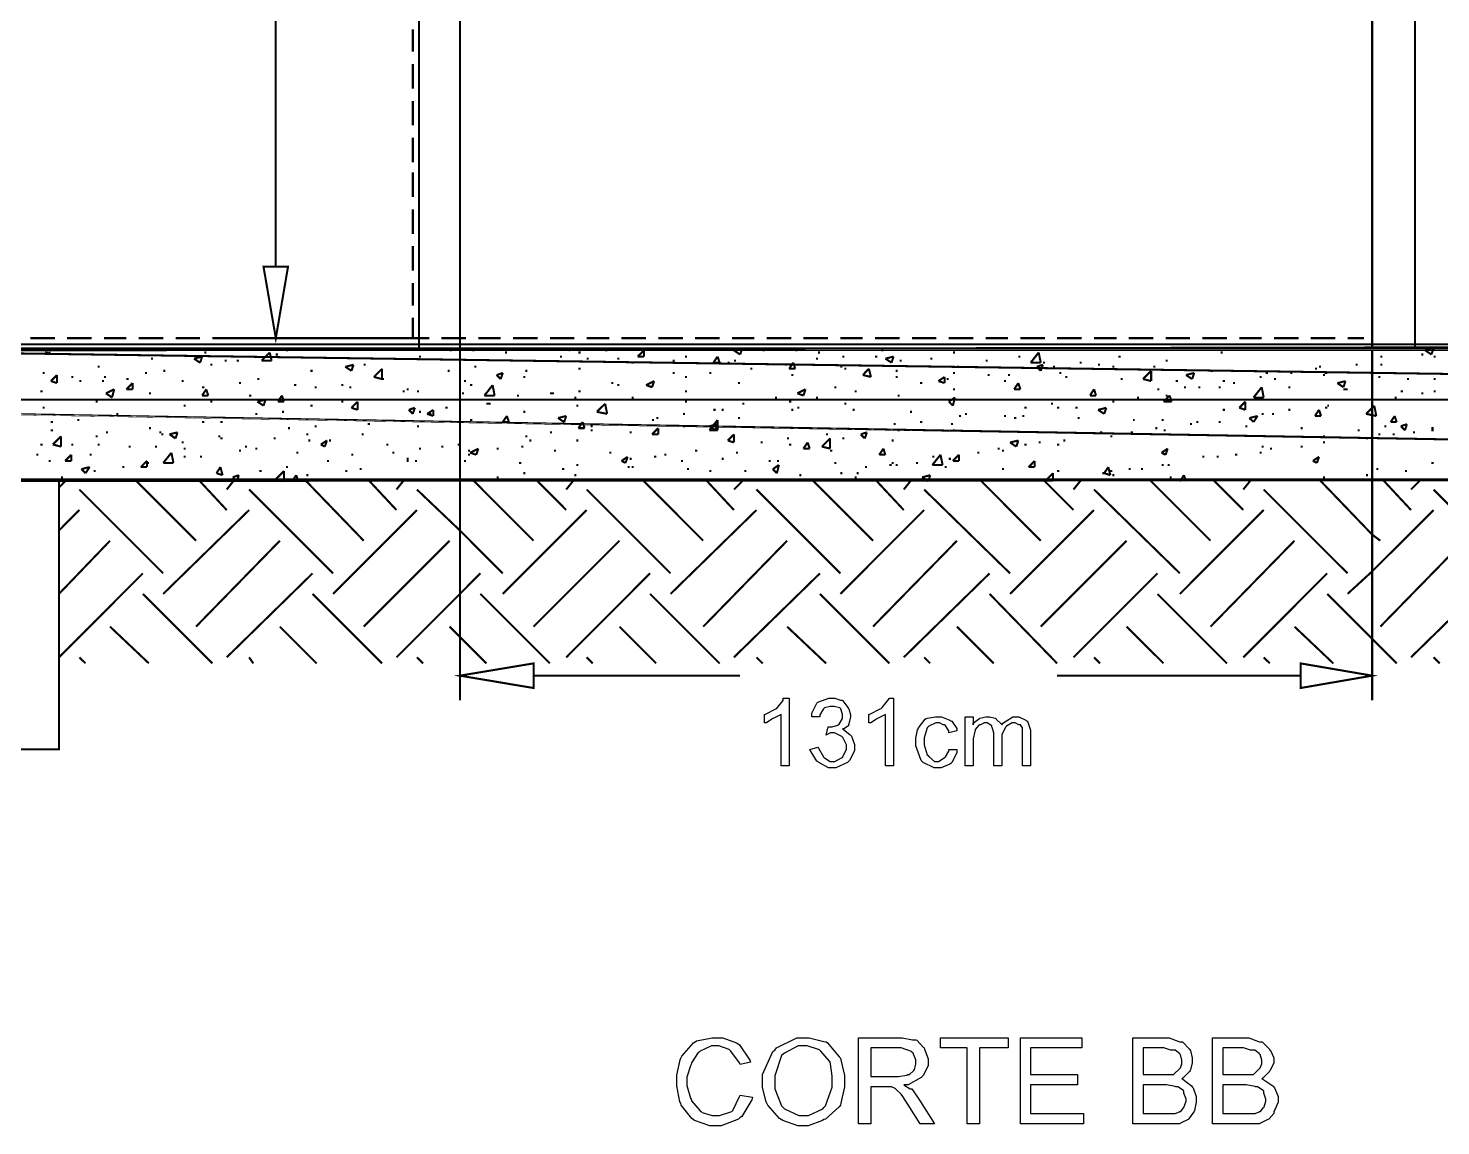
# Model space of a CAD drawing. Header units: metres. Extents: x -593 to 248, y 430 to 1024.
# Drawn here: x -423.15 to -393.86, y 852.06 to 874.8 of the extents above; entities that cross this region are included whole.
import ezdxf

# ---------------------------------------------------------------- set-up
doc = ezdxf.new("R2010")
doc.units = ezdxf.units.M
doc.header["$MEASUREMENT"] = 0
for name, color, linetype in [('C00-00-00-BLACK', 7, 'Continuous'), ('C00-7E-FF', 150, 'Continuous'), ('C00-FF-00', 3, 'Continuous'), ('C62-64-65', 252, 'Continuous'), ('C95-49-00', 34, 'Continuous'), ('CFF-7E-00', 30, 'Continuous')]:
    doc.layers.add(name, color=color, linetype=linetype)

msp = doc.modelspace()

# ---------------------------------------------------------------- linework, layer by layer
at = {"layer": 'C00-00-00-BLACK', "const_width": 0.0423}
for points in [[(-415.05, 892.626), (-415.05, 868.169)], [(-414.201, 892.626), (-414.201, 868.169)], [(-395.286, 892.626), (-395.286, 868.169)], [(-394.396, 892.626), (-394.396, 868.169)], [(-415.177, 868.38), (-414.837, 868.38)], [(-414.584, 868.38), (-414.073, 868.38)], [(-413.819, 868.38), (-413.353, 868.38)], [(-413.1, 868.38), (-412.589, 868.38)], [(-412.335, 868.38), (-411.827, 868.38)], [(-411.573, 868.38), (-411.104, 868.38)], [(-410.851, 868.38), (-410.342, 868.38)], [(-410.089, 868.38), (-409.578, 868.38)], [(-409.324, 868.38), (-408.816, 868.38)], [(-408.562, 868.38), (-408.093, 868.38)], [(-407.84, 868.38), (-407.331, 868.38)], [(-407.078, 868.38), (-406.567, 868.38)], [(-406.313, 868.38), (-405.847, 868.38)], [(-405.594, 868.38), (-405.082, 868.38)], [(-404.829, 868.38), (-404.32, 868.38)], [(-404.064, 868.38), (-403.556, 868.38)], [(-403.302, 868.38), (-402.836, 868.38)], [(-402.58, 868.38), (-402.072, 868.38)], [(-401.818, 868.38), (-401.309, 868.38)], [(-401.053, 868.38), (-400.587, 868.38)], [(-400.334, 868.38), (-399.825, 868.38)], [(-399.569, 868.38), (-399.06, 868.38)], [(-398.807, 868.38), (-398.297, 868.38)], [(-398.042, 868.38), (-397.576, 868.38)], [(-397.323, 868.38), (-396.811, 868.38)], [(-396.558, 868.38), (-396.049, 868.38)], [(-395.796, 868.38), (-395.454, 868.38)], [(-422.898, 868.169), (-422.855, 868.169)], [(-422.81, 868.126), (-422.683, 868.169)], [(-422.81, 868.126), (-422.725, 868.042)], [(-422.725, 868.042), (-422.683, 868.169)], [(-419.502, 868.083), (-419.461, 868.083)], [(-418.314, 867.914), (-418.145, 868.083)], [(-418.104, 867.914), (-418.145, 868.083)], [(-418.018, 868.042), (-417.975, 868.042)], [(-417.807, 868.126), (-417.764, 868.126)], [(-415.599, 868.169), (-415.558, 868.169)], [(-414.415, 868.126), (-414.372, 868.126)], [(-413.946, 868.126), (-413.905, 868.126)], [(-413.269, 868.083), (-413.227, 868.083)], [(-412.082, 868.169), (-412.039, 868.169)], [(-412.082, 868.169), (-411.912, 868.126)], [(-411.912, 868.126), (-411.955, 868.169)], [(-411.743, 868.083), (-411.7, 868.083)], [(-411.19, 868.126), (-411.147, 868.126)], [(-410.512, 867.999), (-410.385, 868.126)], [(-410.385, 867.999), (-410.385, 868.126)], [(-410.301, 868.169), (-410.258, 868.169)], [(-409.07, 868.169), (-409.028, 868.169)], [(-408.519, 868.126), (-408.348, 868.169)], [(-408.519, 868.126), (-408.39, 868.042)], [(-408.39, 868.042), (-408.348, 868.169)], [(-408.39, 868.169), (-408.348, 868.169)], [(-407.924, 868.126), (-407.882, 868.126)], [(-407.247, 868.126), (-407.204, 868.126)], [(-406.779, 868.083), (-406.736, 868.083)], [(-405.464, 868.126), (-405.421, 868.126)], [(-403.98, 868.083), (-403.937, 868.083)], [(-402.368, 867.872), (-402.2, 868.083)], [(-402.157, 867.872), (-402.2, 868.083)], [(-399.189, 868.169), (-399.146, 868.169)], [(-398.427, 868.083), (-398.384, 868.083)], [(-394.269, 868.042), (-394.228, 868.042)], [(-394.185, 868.126), (-394.058, 868.169)], [(-394.185, 868.126), (-394.058, 868.042)], [(-394.058, 868.042), (-394.013, 868.169)], [(-421.71, 867.787), (-421.667, 867.787)], [(-420.606, 867.956), (-420.563, 867.956)], [(-419.714, 867.956), (-419.545, 867.999)], [(-419.714, 867.956), (-419.588, 867.872)], [(-419.588, 867.872), (-419.545, 867.999)], [(-419.375, 867.83), (-419.333, 867.83)], [(-419.079, 867.914), (-419.036, 867.914)], [(-418.826, 867.914), (-418.783, 867.914)], [(-418.314, 867.914), (-418.104, 867.914)], [(-416.577, 867.787), (-416.407, 867.83)], [(-416.577, 867.787), (-416.45, 867.703)], [(-416.45, 867.703), (-416.407, 867.83)], [(-416.195, 867.83), (-416.154, 867.83)], [(-415.984, 867.576), (-415.815, 867.746)], [(-415.815, 867.533), (-415.815, 867.746)], [(-415.05, 867.999), (-415.007, 867.999)], [(-413.905, 867.787), (-413.862, 867.787)], [(-413.1, 867.914), (-413.057, 867.914)], [(-412.123, 867.999), (-412.082, 867.999)], [(-411.743, 867.746), (-411.7, 867.746)], [(-411.573, 867.956), (-411.53, 867.956)], [(-410.935, 867.956), (-410.893, 867.956)], [(-410.639, 867.872), (-410.597, 867.872)], [(-410.512, 867.999), (-410.385, 867.999)], [(-409.79, 867.914), (-409.747, 867.914)], [(-409.536, 867.999), (-409.494, 867.999)], [(-408.944, 867.872), (-408.858, 867.999)], [(-408.944, 867.872), (-408.816, 867.872)], [(-408.816, 867.872), (-408.858, 867.999)], [(-408.647, 867.872), (-408.605, 867.872)], [(-408.519, 867.914), (-408.478, 867.914)], [(-408.179, 867.746), (-408.136, 867.746)], [(-407.458, 867.83), (-407.417, 867.83)], [(-407.374, 867.746), (-407.29, 867.872)], [(-407.374, 867.746), (-407.247, 867.746)], [(-407.247, 867.746), (-407.29, 867.872)], [(-406.821, 867.956), (-406.779, 867.956)], [(-406.313, 867.787), (-406.27, 867.787)], [(-406.27, 867.999), (-406.229, 867.999)], [(-406.229, 867.746), (-406.186, 867.746)], [(-405.847, 867.617), (-405.72, 867.746)], [(-405.678, 867.576), (-405.72, 867.746)], [(-405.594, 867.999), (-405.548, 867.999)], [(-405.379, 867.956), (-405.209, 867.999)], [(-405.379, 867.956), (-405.252, 867.872)], [(-405.252, 867.872), (-405.209, 867.999)], [(-405.082, 867.914), (-405.041, 867.914)], [(-404.449, 867.956), (-404.406, 867.956)], [(-403.895, 867.787), (-403.853, 867.787)], [(-403.302, 867.914), (-403.259, 867.914)], [(-402.623, 867.999), (-402.58, 867.999)], [(-402.368, 867.872), (-402.157, 867.872)], [(-402.241, 867.787), (-402.114, 867.83)], [(-402.241, 867.787), (-402.157, 867.703)], [(-402.157, 867.703), (-402.114, 867.83)], [(-402.114, 867.872), (-402.072, 867.872)], [(-401.902, 867.787), (-401.861, 867.787)], [(-401.352, 867.872), (-401.309, 867.872)], [(-400.969, 867.83), (-400.926, 867.83)], [(-400.673, 867.787), (-400.63, 867.787)], [(-400.546, 867.999), (-400.503, 867.999)], [(-399.825, 867.787), (-399.781, 867.787)], [(-399.569, 867.914), (-399.526, 867.914)], [(-396.474, 867.746), (-396.431, 867.746)], [(-396.388, 867.787), (-396.346, 867.787)], [(-395.626, 867.83), (-395.585, 867.83)], [(-395.117, 867.999), (-395.074, 867.999)], [(-395.117, 867.83), (-395.074, 867.83)], [(-394.013, 867.999), (-393.97, 867.999)], [(-422.855, 867.66), (-422.81, 867.66)], [(-422.683, 867.491), (-422.556, 867.617)], [(-422.683, 867.491), (-422.556, 867.449)], [(-422.556, 867.449), (-422.556, 867.617)], [(-422.26, 867.576), (-422.217, 867.576)], [(-422.09, 867.491), (-422.048, 867.491)], [(-421.624, 867.491), (-421.582, 867.491)], [(-421.582, 867.576), (-421.54, 867.576)], [(-421.114, 867.533), (-421.072, 867.533)], [(-421.114, 867.321), (-420.986, 867.449)], [(-420.986, 867.321), (-420.986, 867.449)], [(-420.733, 867.66), (-420.69, 867.66)], [(-420.352, 867.703), (-420.31, 867.703)], [(-419.971, 867.491), (-419.927, 867.491)], [(-418.783, 867.449), (-418.74, 867.449)], [(-418.4, 867.533), (-418.357, 867.533)], [(-417.299, 867.703), (-417.256, 867.703)], [(-415.984, 867.576), (-415.815, 867.533)], [(-415.815, 867.533), (-415.772, 867.533)], [(-414.457, 867.703), (-414.415, 867.703)], [(-414.115, 867.491), (-414.073, 867.491)], [(-413.439, 867.617), (-413.312, 867.66)], [(-413.439, 867.617), (-413.353, 867.533)], [(-413.353, 867.533), (-413.312, 867.66)], [(-412.888, 867.576), (-412.846, 867.576)], [(-412.846, 867.703), (-412.803, 867.703)], [(-411.063, 867.449), (-411.02, 867.449)], [(-410.342, 867.407), (-410.173, 867.491)], [(-410.216, 867.364), (-410.173, 867.491)], [(-409.79, 867.66), (-409.747, 867.66)], [(-409.536, 867.576), (-409.494, 867.576)], [(-409.028, 867.66), (-408.985, 867.66)], [(-408.432, 867.449), (-408.39, 867.449)], [(-407.331, 867.617), (-407.29, 867.617)], [(-405.847, 867.617), (-405.678, 867.576)], [(-405.168, 867.703), (-405.125, 867.703)], [(-405.168, 867.576), (-405.125, 867.576)], [(-404.659, 867.449), (-404.616, 867.449)], [(-404.279, 867.491), (-404.151, 867.576)], [(-404.279, 867.491), (-404.151, 867.449)], [(-404.151, 867.449), (-404.151, 867.576)], [(-404.107, 867.533), (-404.064, 867.533)], [(-403.98, 867.66), (-403.937, 867.66)], [(-403.259, 867.617), (-403.218, 867.617)], [(-402.922, 867.491), (-402.879, 867.491)], [(-402.836, 867.617), (-402.795, 867.617)], [(-402.709, 867.321), (-402.623, 867.449)], [(-402.58, 867.321), (-402.623, 867.449)], [(-401.775, 867.66), (-401.734, 867.66)], [(-401.648, 867.576), (-401.606, 867.576)], [(-400.503, 867.533), (-400.46, 867.533)], [(-400.037, 867.533), (-399.868, 867.703)], [(-400.037, 867.533), (-399.868, 867.491)], [(-399.868, 867.491), (-399.868, 867.703)], [(-399.357, 867.491), (-399.315, 867.491)], [(-399.146, 867.617), (-398.976, 867.66)], [(-399.146, 867.617), (-399.019, 867.533)], [(-399.019, 867.533), (-398.976, 867.66)], [(-398.637, 867.703), (-398.595, 867.703)], [(-398.384, 867.491), (-398.338, 867.491)], [(-398.169, 867.449), (-398.127, 867.449)], [(-397.619, 867.576), (-397.576, 867.576)], [(-397.492, 867.66), (-397.449, 867.66)], [(-397.323, 867.533), (-397.28, 867.533)], [(-396.984, 867.66), (-396.941, 867.66)], [(-396.304, 867.617), (-396.262, 867.617)], [(-396.262, 867.66), (-396.219, 867.66)], [(-396.008, 867.449), (-395.839, 867.491)], [(-396.008, 867.449), (-395.881, 867.364)], [(-395.881, 867.364), (-395.839, 867.491)], [(-395.158, 867.576), (-395.117, 867.576)], [(-394.565, 867.533), (-394.524, 867.533)], [(-394.013, 867.533), (-393.97, 867.533)], [(-422.898, 867.28), (-422.855, 867.28)], [(-421.54, 867.237), (-421.368, 867.321)], [(-421.54, 867.237), (-421.414, 867.15)], [(-421.414, 867.15), (-421.368, 867.321)], [(-421.114, 867.321), (-420.986, 867.321)], [(-420.649, 867.237), (-420.606, 867.237)], [(-419.545, 867.364), (-419.502, 867.364)], [(-419.545, 867.191), (-419.461, 867.321)], [(-419.545, 867.191), (-419.418, 867.191)], [(-419.418, 867.191), (-419.461, 867.321)], [(-418.571, 867.191), (-418.526, 867.191)], [(-417.975, 867.065), (-417.891, 867.191)], [(-417.848, 867.065), (-417.891, 867.191)], [(-417.638, 867.407), (-417.595, 867.407)], [(-417.215, 867.364), (-417.172, 867.364)], [(-416.661, 867.407), (-416.619, 867.407)], [(-416.491, 867.364), (-416.45, 867.364)], [(-415.389, 867.28), (-415.346, 867.28)], [(-415.303, 867.321), (-415.262, 867.321)], [(-415.093, 867.28), (-415.05, 867.28)], [(-414.158, 867.237), (-414.115, 867.237)], [(-413.989, 867.407), (-413.946, 867.407)], [(-413.692, 867.191), (-413.523, 867.407)], [(-413.692, 867.191), (-413.48, 867.191)], [(-413.48, 867.191), (-413.523, 867.407)], [(-413.014, 867.191), (-412.973, 867.191)], [(-412.335, 867.237), (-412.292, 867.237)], [(-412.292, 867.237), (-412.251, 867.237)], [(-411.743, 867.28), (-411.7, 867.28)], [(-410.935, 867.407), (-410.893, 867.407)], [(-410.342, 867.407), (-410.216, 867.364)], [(-409.536, 867.28), (-409.494, 867.28)], [(-407.204, 867.237), (-407.035, 867.321)], [(-407.204, 867.237), (-407.078, 867.191)], [(-407.078, 867.191), (-407.035, 867.321)], [(-406.44, 867.364), (-406.398, 867.364)], [(-406.017, 867.28), (-405.974, 867.28)], [(-405.125, 867.191), (-405.082, 867.191)], [(-403.98, 867.321), (-403.937, 867.321)], [(-402.709, 867.321), (-402.58, 867.321)], [(-401.138, 867.191), (-401.053, 867.321)], [(-401.138, 867.191), (-401.01, 867.191)], [(-401.01, 867.191), (-401.053, 867.321)], [(-399.738, 867.321), (-399.696, 867.321)], [(-399.612, 867.065), (-399.485, 867.191)], [(-399.569, 867.191), (-399.526, 867.191)], [(-399.442, 867.065), (-399.485, 867.191)], [(-399.189, 867.364), (-399.146, 867.364)], [(-398.892, 867.364), (-398.85, 867.364)], [(-398.468, 867.364), (-398.427, 867.364)], [(-397.746, 867.15), (-397.576, 867.364)], [(-397.535, 867.15), (-397.576, 867.364)], [(-397.026, 867.364), (-396.984, 867.364)], [(-395.881, 867.321), (-395.839, 867.321)], [(-395.839, 867.321), (-395.796, 867.321)], [(-394.692, 867.28), (-394.65, 867.28)], [(-394.269, 867.237), (-394.228, 867.237)], [(-394.013, 867.28), (-393.97, 867.28)], [(-422.855, 866.938), (-422.81, 866.938)], [(-421.751, 867.065), (-421.71, 867.065)], [(-419.927, 866.981), (-419.884, 866.981)], [(-419.375, 867.065), (-419.333, 867.065)], [(-418.4, 867.065), (-418.23, 867.107)], [(-418.4, 867.065), (-418.273, 866.981)], [(-418.273, 866.981), (-418.23, 867.107)], [(-417.975, 867.065), (-417.848, 867.065)], [(-417.299, 866.981), (-417.256, 866.981)], [(-416.661, 867.065), (-416.619, 867.065)], [(-416.45, 866.938), (-416.322, 867.065)], [(-416.45, 866.938), (-416.322, 866.895)], [(-416.322, 866.895), (-416.322, 867.065)], [(-416.195, 867.107), (-416.154, 867.107)], [(-415.262, 866.895), (-415.134, 866.938)], [(-415.262, 866.895), (-415.177, 866.811)], [(-415.177, 866.811), (-415.134, 866.938)], [(-414.88, 866.811), (-414.754, 866.895)], [(-414.754, 866.768), (-414.754, 866.895)], [(-414.5, 866.938), (-414.457, 866.938)], [(-413.65, 867.022), (-413.608, 867.022)], [(-413.608, 867.022), (-413.566, 867.022)], [(-411.827, 867.15), (-411.785, 867.15)], [(-411.785, 866.981), (-411.743, 866.981)], [(-411.361, 866.854), (-411.19, 867.022)], [(-411.147, 866.811), (-411.19, 867.022)], [(-410.681, 867.107), (-410.639, 867.107)], [(-410.639, 867.15), (-410.597, 867.15)], [(-409.536, 867.065), (-409.494, 867.065)], [(-408.944, 866.895), (-408.901, 866.895)], [(-408.774, 866.895), (-408.731, 866.895)], [(-408.348, 867.022), (-408.305, 867.022)], [(-407.67, 867.15), (-407.628, 867.15)], [(-407.374, 867.065), (-407.331, 867.065)], [(-407.331, 866.895), (-407.29, 866.895)], [(-407.204, 866.938), (-407.162, 866.938)], [(-406.821, 867.15), (-406.779, 867.15)], [(-406.229, 867.022), (-406.186, 867.022)], [(-406.059, 866.895), (-406.017, 866.895)], [(-404.064, 867.065), (-403.937, 867.15)], [(-404.064, 867.065), (-403.98, 866.981)], [(-403.98, 866.981), (-403.937, 867.15)], [(-402.496, 866.938), (-402.453, 866.938)], [(-401.945, 867.022), (-401.902, 867.022)], [(-401.818, 866.938), (-401.775, 866.938)], [(-401.438, 866.938), (-401.395, 866.938)], [(-401.096, 867.107), (-401.053, 867.107)], [(-400.969, 866.895), (-400.799, 866.938)], [(-400.969, 866.895), (-400.842, 866.811)], [(-400.842, 866.811), (-400.799, 866.938)], [(-400.673, 867.065), (-400.63, 867.065)], [(-400.164, 867.15), (-400.121, 867.15)], [(-399.612, 867.065), (-399.442, 867.065)], [(-398.384, 866.895), (-398.338, 866.895)], [(-398.042, 866.938), (-397.915, 867.065)], [(-398.042, 866.938), (-397.915, 866.895)], [(-397.915, 866.895), (-397.915, 867.065)], [(-397.746, 867.15), (-397.535, 867.15)], [(-397.11, 867.107), (-397.069, 867.107)], [(-397.026, 866.895), (-396.984, 866.895)], [(-396.474, 866.768), (-396.388, 866.895)], [(-396.346, 866.768), (-396.388, 866.895)], [(-396.262, 866.938), (-396.219, 866.938)], [(-396.219, 866.981), (-396.178, 866.981)], [(-395.413, 866.811), (-395.243, 866.981)], [(-395.2, 866.768), (-395.243, 866.981)], [(-395.158, 867.107), (-395.117, 867.107)], [(-394.82, 867.15), (-394.777, 867.15)], [(-422.683, 866.642), (-422.64, 866.642)], [(-422.133, 866.684), (-422.09, 866.684)], [(-421.325, 866.811), (-421.283, 866.811)], [(-419.545, 866.642), (-419.502, 866.642)], [(-419.165, 866.642), (-419.122, 866.642)], [(-418.441, 866.811), (-418.4, 866.811)], [(-417.891, 866.854), (-417.848, 866.854)], [(-416.407, 866.684), (-416.364, 866.684)], [(-416.111, 866.599), (-416.068, 866.599)], [(-415.05, 866.854), (-415.007, 866.854)], [(-414.88, 866.811), (-414.754, 866.768)], [(-414.837, 866.811), (-414.796, 866.811)], [(-413.989, 866.684), (-413.946, 866.684)], [(-413.312, 866.642), (-413.227, 866.768)], [(-413.312, 866.642), (-413.184, 866.642)], [(-413.184, 866.642), (-413.227, 866.768)], [(-412.888, 866.854), (-412.846, 866.854)], [(-412.166, 866.726), (-411.996, 866.768)], [(-412.166, 866.726), (-412.039, 866.642)], [(-412.039, 866.642), (-411.996, 866.768)], [(-411.743, 866.515), (-411.658, 866.642)], [(-411.616, 866.515), (-411.658, 866.642)], [(-411.361, 866.854), (-411.147, 866.811)], [(-410.216, 866.684), (-410.173, 866.684)], [(-410.131, 866.726), (-410.089, 866.726)], [(-409.578, 866.811), (-409.536, 866.811)], [(-409.028, 866.472), (-408.858, 866.684)], [(-409.028, 866.556), (-408.858, 866.599)], [(-408.901, 866.472), (-408.858, 866.599)], [(-408.858, 866.472), (-408.858, 866.684)], [(-408.432, 866.726), (-408.39, 866.726)], [(-405.209, 866.599), (-405.168, 866.599)], [(-404.872, 866.854), (-404.829, 866.854)], [(-404.659, 866.642), (-404.616, 866.642)], [(-404.021, 866.599), (-403.98, 866.599)], [(-403.853, 866.768), (-403.81, 866.768)], [(-403.725, 866.811), (-403.684, 866.811)], [(-402.922, 866.768), (-402.879, 866.768)], [(-402.709, 866.726), (-402.664, 866.726)], [(-402.537, 866.768), (-402.496, 866.768)], [(-401.395, 866.726), (-401.352, 866.726)], [(-400.248, 866.684), (-400.207, 866.684)], [(-399.653, 866.684), (-399.612, 866.684)], [(-399.06, 866.599), (-399.019, 866.599)], [(-398.934, 866.642), (-398.892, 866.642)], [(-398.468, 866.642), (-398.427, 866.642)], [(-397.831, 866.726), (-397.662, 866.768)], [(-397.831, 866.726), (-397.746, 866.642)], [(-397.746, 866.642), (-397.662, 866.768)], [(-397.576, 866.811), (-397.535, 866.811)], [(-397.365, 866.811), (-397.323, 866.811)], [(-396.474, 866.768), (-396.346, 866.768)], [(-395.413, 866.811), (-395.2, 866.768)], [(-394.904, 866.642), (-394.82, 866.768)], [(-394.904, 866.642), (-394.777, 866.642)], [(-394.777, 866.642), (-394.82, 866.768)], [(-394.692, 866.556), (-394.565, 866.599)], [(-394.608, 866.472), (-394.565, 866.599)], [(-422.683, 866.472), (-422.64, 866.472)], [(-422.64, 866.176), (-422.472, 866.345)], [(-422.472, 866.133), (-422.472, 866.345)], [(-421.751, 866.345), (-421.71, 866.345)], [(-421.54, 866.429), (-421.498, 866.429)], [(-420.649, 866.515), (-420.606, 866.515)], [(-420.436, 866.429), (-420.394, 866.429)], [(-420.394, 866.388), (-420.352, 866.388)], [(-420.224, 866.388), (-420.056, 866.429)], [(-420.224, 866.388), (-420.097, 866.303)], [(-420.097, 866.303), (-420.056, 866.429)], [(-419.206, 866.345), (-419.165, 866.345)], [(-419.165, 866.303), (-419.122, 866.303)], [(-418.061, 866.303), (-418.018, 866.303)], [(-417.764, 866.515), (-417.722, 866.515)], [(-417.383, 866.388), (-417.342, 866.388)], [(-417.215, 866.556), (-417.172, 866.556)], [(-416.238, 866.388), (-416.195, 866.388)], [(-415.093, 866.556), (-415.05, 866.556)], [(-412.846, 866.345), (-412.803, 866.345)], [(-412.335, 866.429), (-412.292, 866.429)], [(-411.743, 866.515), (-411.616, 866.515)], [(-411.489, 866.556), (-411.446, 866.556)], [(-411.489, 866.472), (-411.446, 866.472)], [(-410.681, 866.429), (-410.639, 866.429)], [(-410.216, 866.388), (-410.089, 866.515)], [(-410.216, 866.388), (-410.089, 866.388)], [(-410.089, 866.388), (-410.089, 866.515)], [(-409.578, 866.556), (-409.536, 866.556)], [(-409.028, 866.556), (-408.901, 866.472)], [(-409.028, 866.472), (-408.858, 866.472)], [(-408.647, 866.26), (-408.519, 866.388)], [(-408.519, 866.219), (-408.519, 866.388)], [(-407.417, 866.303), (-407.374, 866.303)], [(-406.695, 866.133), (-406.525, 866.303)], [(-406.609, 866.388), (-406.567, 866.388)], [(-406.525, 866.092), (-406.525, 866.303)], [(-406.27, 866.303), (-406.229, 866.303)], [(-405.89, 866.388), (-405.763, 866.429)], [(-405.89, 866.388), (-405.805, 866.303)], [(-405.805, 866.303), (-405.763, 866.429)], [(-405.125, 866.472), (-405.082, 866.472)], [(-403.98, 866.472), (-403.937, 866.472)], [(-400.926, 866.429), (-400.883, 866.429)], [(-400.714, 866.345), (-400.673, 866.345)], [(-400.291, 866.429), (-400.248, 866.429)], [(-399.781, 866.515), (-399.738, 866.515)], [(-399.612, 866.472), (-399.569, 866.472)], [(-397.915, 866.556), (-397.872, 866.556)], [(-396.77, 866.515), (-396.727, 866.515)], [(-396.304, 866.345), (-396.262, 866.345)], [(-395.585, 866.472), (-395.542, 866.472)], [(-395.413, 866.303), (-395.37, 866.303)], [(-395.158, 866.388), (-395.117, 866.388)], [(-395.031, 866.556), (-394.99, 866.556)], [(-394.861, 866.388), (-394.82, 866.388)], [(-394.692, 866.556), (-394.608, 866.472)], [(-394.438, 866.429), (-394.396, 866.429)], [(-394.058, 866.515), (-394.013, 866.515)], [(-394.058, 866.472), (-394.013, 866.472)], [(-422.898, 866.176), (-422.855, 866.176)], [(-422.64, 866.176), (-422.472, 866.133)], [(-422.26, 866.176), (-422.217, 866.176)], [(-421.71, 866.176), (-421.667, 866.176)], [(-421.072, 866.133), (-421.029, 866.133)], [(-420.522, 866.133), (-420.479, 866.133)], [(-420.352, 865.795), (-420.183, 866.006)], [(-420.14, 865.795), (-420.183, 866.006)], [(-419.971, 866.219), (-419.927, 866.219)], [(-419.927, 866.092), (-419.884, 866.092)], [(-418.783, 866.049), (-418.74, 866.049)], [(-418.656, 866.133), (-418.613, 866.133)], [(-418.441, 866.092), (-418.4, 866.092)], [(-417.595, 866.006), (-417.552, 866.006)], [(-417.342, 866.26), (-417.299, 866.26)], [(-417.084, 866.176), (-416.957, 866.26)], [(-417.084, 866.176), (-417, 866.133)], [(-417, 866.133), (-416.957, 866.26)], [(-416.916, 866.26), (-416.873, 866.26)], [(-415.729, 866.176), (-415.688, 866.176)], [(-415.599, 866.006), (-415.558, 866.006)], [(-415.05, 866.092), (-415.007, 866.092)], [(-414.584, 866.133), (-414.541, 866.133)], [(-414.245, 866.176), (-414.201, 866.176)], [(-414.031, 866.049), (-413.989, 866.049)], [(-413.989, 866.006), (-413.819, 866.092)], [(-413.989, 866.006), (-413.862, 865.964)], [(-413.862, 865.964), (-413.819, 866.092)], [(-413.439, 866.092), (-413.396, 866.092)], [(-412.93, 866.133), (-412.888, 866.133)], [(-412.758, 866.26), (-412.717, 866.26)], [(-412.251, 866.049), (-412.208, 866.049)], [(-411.785, 866.26), (-411.743, 866.26)], [(-411.104, 866.006), (-411.063, 866.006)], [(-409.324, 866.049), (-409.281, 866.049)], [(-408.647, 866.26), (-408.519, 866.219)], [(-408.478, 866.006), (-408.432, 866.006)], [(-407.967, 866.219), (-407.924, 866.219)], [(-407.374, 866.176), (-407.331, 866.176)], [(-407.078, 866.092), (-406.991, 866.219)], [(-407.078, 866.092), (-406.948, 866.092)], [(-406.948, 866.092), (-406.991, 866.219)], [(-406.695, 866.133), (-406.525, 866.092)], [(-406.525, 866.049), (-406.482, 866.049)], [(-405.507, 865.964), (-405.421, 866.092)], [(-405.379, 865.964), (-405.421, 866.092)], [(-405.252, 866.26), (-405.209, 866.26)], [(-403.471, 866.006), (-403.429, 866.006)], [(-403.048, 866.092), (-403.006, 866.092)], [(-402.963, 866.049), (-402.922, 866.049)], [(-402.795, 866.219), (-402.623, 866.26)], [(-402.795, 866.219), (-402.664, 866.133)], [(-402.664, 866.133), (-402.623, 866.26)], [(-402.496, 866.176), (-402.453, 866.176)], [(-402.2, 866.219), (-402.157, 866.219)], [(-401.818, 866.176), (-401.775, 866.176)], [(-401.691, 866.26), (-401.648, 866.26)], [(-399.653, 866.006), (-399.526, 866.092)], [(-399.653, 866.006), (-399.569, 865.964)], [(-399.569, 865.964), (-399.526, 866.092)], [(-397.619, 866.006), (-397.576, 866.006)], [(-397.576, 866.133), (-397.535, 866.133)], [(-397.407, 866.092), (-397.365, 866.092)], [(-396.77, 866.133), (-396.727, 866.133)], [(-396.304, 866.219), (-396.262, 866.219)], [(-422.982, 865.964), (-422.939, 865.964)], [(-422.725, 865.837), (-422.683, 865.837)], [(-422.387, 865.837), (-422.26, 865.964)], [(-422.387, 865.837), (-422.26, 865.837)], [(-422.26, 865.837), (-422.26, 865.964)], [(-422.048, 865.667), (-421.878, 865.71)], [(-421.963, 865.583), (-421.878, 865.71)], [(-421.878, 865.964), (-421.837, 865.964)], [(-421.198, 865.71), (-421.156, 865.71)], [(-420.818, 865.71), (-420.69, 865.837)], [(-420.818, 865.71), (-420.69, 865.71)], [(-420.69, 865.71), (-420.69, 865.837)], [(-420.69, 865.795), (-420.649, 865.795)], [(-420.352, 865.795), (-420.14, 865.795)], [(-419.927, 865.922), (-419.884, 865.922)], [(-419.588, 865.922), (-419.545, 865.922)], [(-419.249, 865.583), (-419.165, 865.71)], [(-419.122, 865.541), (-419.165, 865.71)], [(-417.807, 865.71), (-417.764, 865.71)], [(-416.957, 865.837), (-416.916, 865.837)], [(-416.45, 865.964), (-416.407, 865.964)], [(-415.303, 865.88), (-415.262, 865.88)], [(-415.303, 865.837), (-415.262, 865.837)], [(-415.134, 865.837), (-415.093, 865.837)], [(-414.115, 865.837), (-414.073, 865.837)], [(-414.031, 865.964), (-413.989, 865.964)], [(-412.973, 865.795), (-412.93, 865.795)], [(-411.785, 865.753), (-411.743, 865.753)], [(-410.851, 865.837), (-410.724, 865.922)], [(-410.851, 865.837), (-410.765, 865.795)], [(-410.765, 865.795), (-410.724, 865.922)], [(-410.724, 865.71), (-410.681, 865.71)], [(-410.681, 865.88), (-410.639, 865.88)], [(-410.639, 865.71), (-410.597, 865.71)], [(-410.173, 865.922), (-410.131, 865.922)], [(-409.962, 865.964), (-409.919, 865.964)], [(-409.62, 865.837), (-409.578, 865.837)], [(-408.774, 865.88), (-408.731, 865.88)], [(-407.797, 865.837), (-407.756, 865.837)], [(-407.713, 865.667), (-407.586, 865.753)], [(-407.628, 865.837), (-407.586, 865.837)], [(-407.628, 865.583), (-407.586, 865.753)], [(-406.44, 865.795), (-406.398, 865.795)], [(-405.805, 865.71), (-405.763, 865.71)], [(-405.507, 865.964), (-405.379, 865.964)], [(-405.295, 865.753), (-405.252, 865.753)], [(-405.252, 865.795), (-405.209, 865.795)], [(-405.168, 865.753), (-405.125, 865.753)], [(-404.745, 865.795), (-404.702, 865.795)], [(-404.406, 865.753), (-404.236, 865.964)], [(-404.406, 865.922), (-404.363, 865.922)], [(-404.406, 865.753), (-404.193, 865.753)], [(-404.193, 865.753), (-404.236, 865.964)], [(-404.151, 865.71), (-404.107, 865.71)], [(-404.064, 865.88), (-404.021, 865.88)], [(-403.98, 865.837), (-403.853, 865.964)], [(-403.98, 865.837), (-403.853, 865.837)], [(-403.853, 865.837), (-403.853, 865.964)], [(-402.411, 865.71), (-402.284, 865.837)], [(-402.411, 865.71), (-402.284, 865.71)], [(-402.284, 865.71), (-402.284, 865.837)], [(-400.842, 865.583), (-400.757, 865.71)], [(-400.714, 865.541), (-400.757, 865.71)], [(-399.653, 865.753), (-399.612, 865.753)], [(-399.526, 865.753), (-399.485, 865.753)], [(-398.807, 865.922), (-398.764, 865.922)], [(-398.511, 865.922), (-398.468, 865.922)], [(-398.127, 865.964), (-398.085, 865.964)], [(-396.515, 865.837), (-396.388, 865.922)], [(-396.515, 865.837), (-396.431, 865.795)], [(-396.431, 865.795), (-396.388, 865.922)], [(-394.058, 865.795), (-394.013, 865.795)], [(-442.701, 865.414), (-344.604, 865.456)], [(-431.803, 865.414), (-431.803, 859.86), (-422.513, 859.86), (-422.513, 865.414)], [(-422.939, 865.456), (-422.898, 865.456)], [(-422.472, 865.498), (-422.429, 865.498)], [(-422.048, 865.667), (-421.963, 865.583)], [(-421.794, 865.626), (-421.751, 865.626)], [(-419.714, 865.456), (-419.672, 865.456)], [(-419.249, 865.583), (-419.122, 865.541)], [(-418.91, 865.498), (-418.783, 865.541)], [(-418.91, 865.498), (-418.826, 865.414)], [(-418.826, 865.414), (-418.783, 865.541)], [(-418.357, 865.626), (-418.314, 865.626)], [(-418.018, 865.456), (-417.848, 865.626)], [(-418.018, 865.456), (-417.891, 865.414)], [(-417.848, 865.414), (-417.848, 865.626)], [(-417.679, 865.414), (-417.595, 865.541)], [(-417.552, 865.414), (-417.595, 865.541)], [(-417.383, 865.541), (-417.342, 865.541)], [(-416.577, 865.626), (-416.534, 865.626)], [(-416.28, 865.667), (-416.238, 865.667)], [(-413.439, 865.498), (-413.396, 865.498)], [(-412.888, 865.583), (-412.846, 865.583)], [(-412.082, 865.667), (-412.039, 865.667)], [(-411.827, 865.541), (-411.785, 865.541)], [(-409.494, 865.667), (-409.451, 865.667)], [(-409.028, 865.626), (-408.985, 865.626)], [(-408.305, 865.626), (-408.263, 865.626)], [(-407.967, 865.456), (-407.924, 865.456)], [(-407.713, 865.667), (-407.628, 865.583)], [(-407.374, 865.456), (-407.331, 865.456)], [(-407.162, 865.541), (-407.12, 865.541)], [(-407.162, 865.541), (-407.12, 865.541)], [(-406.313, 865.583), (-406.27, 865.583)], [(-406.017, 865.498), (-405.974, 865.498)], [(-405.974, 865.583), (-405.933, 865.583)], [(-404.829, 865.456), (-404.786, 865.456)], [(-404.616, 865.498), (-404.449, 865.541)], [(-404.616, 865.498), (-404.49, 865.414)], [(-404.49, 865.414), (-404.449, 865.541)], [(-402.963, 865.667), (-402.922, 865.667)], [(-402.072, 865.414), (-401.902, 865.583)], [(-401.902, 865.414), (-401.902, 865.583)], [(-401.861, 865.456), (-401.818, 865.456)], [(-401.818, 865.626), (-401.775, 865.626)], [(-401.352, 865.456), (-401.309, 865.456)], [(-400.883, 865.583), (-400.842, 865.583)], [(-400.842, 865.583), (-400.714, 865.541)], [(-400.714, 865.626), (-400.673, 865.626)], [(-400.673, 865.541), (-400.63, 865.541)], [(-400.334, 865.667), (-400.291, 865.667)], [(-400.08, 865.667), (-400.037, 865.667)], [(-399.485, 865.498), (-399.442, 865.498)], [(-399.273, 865.414), (-399.189, 865.541)], [(-399.146, 865.414), (-399.189, 865.541)], [(-398.338, 865.456), (-398.297, 865.456)], [(-396.304, 865.498), (-396.262, 865.498)], [(-395.965, 865.456), (-395.923, 865.456)], [(-395.413, 865.541), (-395.37, 865.541)], [(-395.2, 865.667), (-395.158, 865.667)], [(-394.608, 865.626), (-394.565, 865.626)]]:
    msp.add_lwpolyline(points, dxfattribs=at)
for points in [[(-430.741, 868.253), (-430.657, 868.126), (-356.522, 868.253), (-430.741, 868.253)], [(-430.657, 868.126), (-356.522, 868.253), (-356.651, 868.126), (-430.657, 868.126)]]:
    msp.add_lwpolyline(points, close=True, dxfattribs=at)
at = {"layer": 'C00-00-00-BLACK'}
for points in [[(-430.741, 868.253), (-430.657, 868.126), (-356.522, 868.253), (-430.741, 868.253)], [(-430.657, 868.126), (-356.522, 868.253), (-356.651, 868.126), (-430.657, 868.126)], [(-408.39, 852.696), (-408.136, 852.653), (-408.147, 852.601), (-408.358, 852.252), (-408.39, 852.23), (-408.423, 852.198), (-408.782, 852.061), (-408.901, 852.061), (-409.018, 852.061), (-409.335, 852.167), (-409.367, 852.187), (-409.389, 852.21), (-409.611, 852.485), (-409.62, 852.526), (-409.642, 852.558), (-409.706, 852.885), (-409.706, 852.992), (-409.706, 853.109), (-409.631, 853.428), (-409.62, 853.46), (-409.599, 853.502), (-409.356, 853.778), (-409.324, 853.799), (-409.292, 853.82), (-408.967, 853.884), (-408.858, 853.884), (-408.752, 853.884), (-408.466, 853.779), (-408.432, 853.757), (-408.401, 853.736), (-408.19, 853.418), (-408.179, 853.375), (-408.39, 853.333), (-408.401, 853.364), (-408.584, 853.608), (-408.605, 853.629), (-408.616, 853.64), (-408.831, 853.714), (-408.901, 853.714), (-408.986, 853.714), (-409.219, 853.609), (-409.24, 853.588), (-409.262, 853.578), (-409.4, 853.364), (-409.409, 853.333), (-409.421, 853.301), (-409.494, 853.069), (-409.494, 852.992), (-409.494, 852.897), (-409.421, 852.633), (-409.409, 852.61), (-409.4, 852.579), (-409.219, 852.368), (-409.197, 852.357), (-409.176, 852.336), (-408.97, 852.271), (-408.901, 852.271), (-408.817, 852.271), (-408.584, 852.347), (-408.562, 852.357), (-408.541, 852.379), (-408.401, 852.664), (-408.39, 852.696)], [(-407.924, 852.949), (-407.924, 853.121), (-407.713, 853.597), (-407.67, 853.629), (-407.639, 853.672), (-407.218, 853.884), (-407.078, 853.884), (-406.961, 853.884), (-406.652, 853.809), (-406.609, 853.799), (-406.578, 853.778), (-406.335, 853.492), (-406.313, 853.46), (-406.303, 853.428), (-406.229, 853.101), (-406.229, 852.992), (-406.229, 852.865), (-406.303, 852.526), (-406.313, 852.484), (-406.335, 852.452), (-406.62, 852.198), (-406.652, 852.187), (-406.684, 852.167), (-406.98, 852.061), (-407.078, 852.061), (-407.195, 852.061), (-407.502, 852.167), (-407.543, 852.187), (-407.575, 852.21), (-407.819, 852.485), (-407.84, 852.526), (-407.851, 852.558), (-407.924, 852.852), (-407.924, 852.949)], [(-407.67, 852.949), (-407.67, 852.823), (-407.533, 852.473), (-407.501, 852.441), (-407.469, 852.409), (-407.176, 852.271), (-407.078, 852.271), (-406.972, 852.271), (-406.674, 852.409), (-406.652, 852.441), (-406.62, 852.473), (-406.482, 852.863), (-406.482, 852.992), (-406.482, 853.089), (-406.515, 853.344), (-406.525, 853.375), (-406.536, 853.397), (-406.715, 853.608), (-406.736, 853.629), (-406.768, 853.64), (-407.001, 853.714), (-407.078, 853.714), (-407.184, 853.714), (-407.469, 853.567), (-407.501, 853.545), (-407.533, 853.513), (-407.67, 853.092), (-407.67, 852.949)], [(-405.933, 852.103), (-405.933, 853.884), (-405.125, 853.884), (-405.03, 853.884), (-404.816, 853.841), (-404.745, 853.841), (-404.724, 853.831), (-404.586, 853.682), (-404.575, 853.672), (-404.566, 853.651), (-404.49, 853.444), (-404.49, 853.375), (-404.49, 853.302), (-404.596, 853.101), (-404.616, 853.079), (-404.639, 853.058), (-404.909, 852.907), (-404.998, 852.907), (-404.978, 852.897), (-404.866, 852.823), (-404.829, 852.823), (-404.819, 852.802), (-404.67, 852.59), (-404.659, 852.568), (-404.363, 852.103), (-404.659, 852.103), (-404.872, 852.441), (-404.894, 852.473), (-405.031, 852.686), (-405.041, 852.696), (-405.052, 852.718), (-405.158, 852.813), (-405.168, 852.823), (-405.179, 852.834), (-405.252, 852.864), (-405.252, 852.864), (-405.252, 852.864), (-405.38, 852.864), (-405.421, 852.864), (-405.678, 852.864), (-405.678, 852.103), (-405.933, 852.103)], [(-403.684, 852.103), (-403.684, 853.672), (-404.236, 853.672), (-404.236, 853.884), (-402.836, 853.884), (-402.836, 853.672), (-403.429, 853.672), (-403.429, 852.103), (-403.684, 852.103)], [(-402.58, 852.103), (-402.58, 853.884), (-401.309, 853.884), (-401.309, 853.672), (-402.368, 853.672), (-402.368, 853.122), (-401.395, 853.122), (-401.395, 852.907), (-402.368, 852.907), (-402.368, 852.314), (-401.268, 852.314), (-401.268, 852.103), (-402.58, 852.103)], [(-400.248, 852.103), (-400.248, 853.884), (-399.569, 853.884), (-399.496, 853.884), (-399.294, 853.809), (-399.273, 853.799), (-399.22, 853.799), (-399.071, 853.651), (-399.06, 853.629), (-399.051, 853.619), (-399.019, 853.469), (-399.019, 853.418), (-399.019, 853.366), (-399.051, 853.217), (-399.06, 853.206), (-399.071, 853.185), (-399.209, 853.047), (-399.23, 853.036), (-399.209, 853.025), (-399.03, 852.886), (-399.019, 852.864), (-398.998, 852.844), (-398.934, 852.67), (-398.934, 852.61), (-398.934, 852.547), (-398.967, 852.379), (-398.976, 852.357), (-398.987, 852.347), (-399.093, 852.198), (-399.103, 852.187), (-399.103, 852.187), (-399.263, 852.114), (-399.273, 852.103), (-399.347, 852.103), (-399.514, 852.103), (-399.569, 852.103), (-400.248, 852.103)], [(-398.595, 852.103), (-398.595, 853.884), (-397.915, 853.884), (-397.842, 853.884), (-397.641, 853.809), (-397.619, 853.799), (-397.567, 853.799), (-397.418, 853.651), (-397.407, 853.629), (-397.397, 853.619), (-397.323, 853.469), (-397.323, 853.418), (-397.323, 853.366), (-397.397, 853.217), (-397.407, 853.206), (-397.418, 853.185), (-397.556, 853.047), (-397.576, 853.036), (-397.556, 853.025), (-397.345, 852.886), (-397.323, 852.864), (-397.313, 852.844), (-397.238, 852.67), (-397.238, 852.61), (-397.238, 852.547), (-397.313, 852.379), (-397.323, 852.357), (-397.323, 852.315), (-397.429, 852.198), (-397.449, 852.187), (-397.449, 852.187), (-397.598, 852.114), (-397.619, 852.103), (-397.693, 852.103), (-397.86, 852.103), (-397.915, 852.103), (-398.595, 852.103)], [(-405.678, 853.079), (-405.168, 853.079), (-405.104, 853.079), (-404.935, 853.112), (-404.913, 853.122), (-404.881, 853.122), (-404.797, 853.196), (-404.786, 853.206), (-404.777, 853.228), (-404.745, 853.34), (-404.745, 853.375), (-404.745, 853.429), (-404.808, 853.578), (-404.829, 853.588), (-404.84, 853.599), (-405.055, 853.672), (-405.125, 853.672), (-405.678, 853.672), (-405.678, 853.079)], [(-400.037, 853.122), (-399.653, 853.122), (-399.589, 853.122), (-399.448, 853.122), (-399.399, 853.122), (-399.39, 853.133), (-399.284, 853.239), (-399.273, 853.249), (-399.263, 853.26), (-399.23, 853.346), (-399.23, 853.375), (-399.23, 853.418), (-399.263, 853.535), (-399.273, 853.545), (-399.284, 853.556), (-399.37, 853.629), (-399.399, 853.629), (-399.463, 853.629), (-399.606, 853.672), (-399.653, 853.672), (-400.037, 853.672), (-400.037, 853.122)], [(-398.384, 853.122), (-397.958, 853.122), (-397.906, 853.122), (-397.786, 853.122), (-397.746, 853.122), (-397.736, 853.133), (-397.63, 853.239), (-397.619, 853.249), (-397.609, 853.26), (-397.576, 853.346), (-397.576, 853.375), (-397.576, 853.418), (-397.609, 853.535), (-397.619, 853.545), (-397.63, 853.556), (-397.717, 853.629), (-397.746, 853.629), (-397.809, 853.629), (-397.952, 853.672), (-397.999, 853.672), (-398.384, 853.672), (-398.384, 853.122)], [(-400.037, 852.314), (-399.569, 852.314), (-399.528, 852.314), (-399.432, 852.314), (-399.399, 852.314), (-399.368, 852.314), (-399.284, 852.347), (-399.273, 852.357), (-399.252, 852.357), (-399.2, 852.432), (-399.189, 852.441), (-399.189, 852.441), (-399.146, 852.569), (-399.146, 852.61), (-399.146, 852.61), (-399.189, 852.739), (-399.189, 852.78), (-399.2, 852.791), (-399.318, 852.864), (-399.357, 852.864), (-399.368, 852.875), (-399.551, 852.907), (-399.612, 852.907), (-400.037, 852.907), (-400.037, 852.314)], [(-398.384, 852.314), (-397.915, 852.314), (-397.874, 852.314), (-397.779, 852.314), (-397.746, 852.314), (-397.714, 852.314), (-397.63, 852.347), (-397.619, 852.357), (-397.598, 852.357), (-397.546, 852.432), (-397.535, 852.441), (-397.525, 852.452), (-397.492, 852.572), (-397.492, 852.61), (-397.492, 852.61), (-397.535, 852.739), (-397.535, 852.78), (-397.546, 852.791), (-397.664, 852.864), (-397.703, 852.864), (-397.714, 852.875), (-397.897, 852.907), (-397.958, 852.907), (-398.384, 852.907), (-398.384, 852.314)]]:
    msp.add_lwpolyline(points, close=True, dxfattribs=at)
at = {"layer": 'C00-7E-FF', "const_width": 0.0423}
for points in [[(-418.018, 869.864), (-418.018, 877.239)], [(-418.868, 868.38), (-418.826, 868.38)], [(-418.826, 868.38), (-417.638, 868.38)], [(-415.558, 868.38), (-418.526, 868.38)], [(-414.201, 868.126), (-414.201, 861.387)], [(-395.286, 868.126), (-395.286, 861.387)], [(-414.201, 867.703), (-414.201, 860.876)], [(-395.286, 867.703), (-395.286, 860.876)], [(-412.674, 861.387), (-408.39, 861.387)], [(-396.77, 861.387), (-401.818, 861.387)]]:
    msp.add_lwpolyline(points, dxfattribs=at)
for points in [[(-418.273, 869.864), (-417.764, 869.864), (-418.018, 868.38), (-418.273, 869.864)], [(-412.674, 861.641), (-412.674, 861.131), (-414.201, 861.387), (-412.674, 861.641)], [(-396.77, 861.641), (-396.77, 861.131), (-395.286, 861.387), (-396.77, 861.641)]]:
    msp.add_lwpolyline(points, close=True, dxfattribs=at)
at = {"layer": 'C00-7E-FF'}
for points in [[(-418.273, 869.864), (-417.764, 869.864), (-418.018, 868.38), (-418.273, 869.864)], [(-412.674, 861.641), (-412.674, 861.131), (-414.201, 861.387), (-412.674, 861.641)], [(-396.77, 861.641), (-396.77, 861.131), (-395.286, 861.387), (-396.77, 861.641)]]:
    msp.add_lwpolyline(points, close=True, dxfattribs=at)
at = {"layer": 'C00-FF-00', "const_width": 0.0423}
for points in [[(-415.177, 874.78), (-415.177, 874.315)], [(-415.177, 874.061), (-415.177, 873.553)], [(-415.177, 873.296), (-415.177, 872.788)], [(-415.177, 872.534), (-415.177, 872.026)], [(-415.177, 871.815), (-415.177, 871.306)], [(-415.177, 871.05), (-415.177, 870.542)], [(-415.177, 870.288), (-415.177, 869.779)], [(-415.177, 869.526), (-415.177, 869.057)], [(-415.177, 868.804), (-415.177, 868.38), (-415.599, 868.38)], [(-422.599, 868.38), (-423.108, 868.38)], [(-421.837, 868.38), (-422.344, 868.38)], [(-421.114, 868.38), (-421.582, 868.38)], [(-420.352, 868.38), (-420.859, 868.38)], [(-419.588, 868.38), (-420.097, 868.38)], [(-418.868, 868.38), (-419.333, 868.38)], [(-418.104, 868.38), (-418.613, 868.38)], [(-417.342, 868.38), (-417.848, 868.38)], [(-416.577, 868.38), (-417.084, 868.38)], [(-415.857, 868.38), (-416.322, 868.38)]]:
    msp.add_lwpolyline(points, dxfattribs=at)
at = {"layer": 'C62-64-65', "const_width": 0.0423}
for points in [[(-430.7, 868.169), (-356.563, 867.107), (-430.7, 867.107), (-430.7, 868.169)], [(-356.563, 868.169), (-430.7, 868.169), (-356.563, 867.107), (-356.563, 868.169)], [(-440.539, 867.107), (-440.539, 865.456), (-346.769, 865.456), (-440.539, 867.107)], [(-346.769, 867.107), (-346.727, 867.107), (-440.539, 867.107), (-346.769, 867.107)], [(-346.769, 867.107), (-440.539, 867.107), (-356.563, 867.107), (-346.769, 867.107)], [(-440.539, 867.107), (-346.769, 867.107), (-346.769, 865.456), (-440.539, 867.107)], [(-440.539, 865.456), (-346.769, 865.456), (-440.539, 865.414), (-440.539, 865.456)]]:
    msp.add_lwpolyline(points, close=True, dxfattribs=at)
at = {"layer": 'C62-64-65'}
for points in [[(-356.563, 868.169), (-430.7, 868.169), (-356.563, 867.107), (-356.563, 868.169)], [(-430.7, 868.169), (-356.563, 867.107), (-430.7, 867.107), (-430.7, 868.169)], [(-346.769, 867.107), (-346.727, 867.107), (-440.539, 867.107), (-346.769, 867.107)], [(-346.769, 867.107), (-440.539, 867.107), (-356.563, 867.107), (-346.769, 867.107)], [(-440.539, 867.107), (-440.539, 865.456), (-346.769, 865.456), (-440.539, 867.107)], [(-440.539, 867.107), (-346.769, 867.107), (-346.769, 865.456), (-440.539, 867.107)], [(-440.539, 865.456), (-346.769, 865.456), (-440.539, 865.414), (-440.539, 865.456)]]:
    msp.add_lwpolyline(points, close=True, dxfattribs=at)
at = {"layer": 'C95-49-00', "const_width": 0.0423}
for points in [[(-422.513, 865.287), (-422.344, 865.456)], [(-419.672, 864.183), (-420.945, 865.456)], [(-419.036, 864.819), (-419.629, 865.456)], [(-419.036, 865.244), (-418.868, 865.456)], [(-416.195, 864.183), (-417.425, 865.456)], [(-415.516, 864.819), (-416.111, 865.456)], [(-415.516, 865.244), (-415.346, 865.456)], [(-412.674, 864.183), (-413.946, 865.456)], [(-411.996, 864.819), (-412.631, 865.456)], [(-411.996, 865.244), (-411.827, 865.456)], [(-409.155, 864.183), (-410.428, 865.456)], [(-408.519, 864.819), (-409.112, 865.456)], [(-408.519, 865.244), (-408.305, 865.456)], [(-405.636, 864.183), (-406.906, 865.456)], [(-404.998, 864.819), (-405.594, 865.456)], [(-404.998, 865.244), (-404.829, 865.456)], [(-402.157, 864.183), (-403.429, 865.456)], [(-401.479, 864.819), (-402.114, 865.456)], [(-401.479, 865.244), (-401.309, 865.456)], [(-398.637, 864.183), (-399.911, 865.456)], [(-397.958, 864.819), (-398.595, 865.456)], [(-397.958, 865.244), (-397.788, 865.456)], [(-395.117, 864.183), (-395.286, 864.31), (-396.388, 865.456)], [(-394.481, 864.819), (-395.074, 865.456)], [(-394.481, 865.244), (-394.269, 865.456)], [(-420.352, 863.507), (-422.09, 865.244)], [(-416.83, 863.507), (-418.571, 865.244)], [(-413.312, 863.507), (-414.201, 864.396), (-415.093, 865.244)], [(-409.833, 863.507), (-411.573, 865.244)], [(-406.313, 863.507), (-408.052, 865.244)], [(-402.795, 863.507), (-404.575, 865.244)], [(-399.273, 863.507), (-401.053, 865.244)], [(-395.796, 863.507), (-397.535, 865.244)], [(-392.275, 863.507), (-394.013, 865.244)], [(-422.513, 864.396), (-422.09, 864.819)], [(-420.352, 863.081), (-418.571, 864.819)], [(-416.83, 863.081), (-415.093, 864.819)], [(-413.312, 863.081), (-411.573, 864.819)], [(-409.833, 863.081), (-408.052, 864.819)], [(-406.313, 863.081), (-404.575, 864.819)], [(-402.795, 863.081), (-401.053, 864.819)], [(-399.273, 863.081), (-397.535, 864.819)], [(-395.796, 863.081), (-395.286, 863.548), (-394.013, 864.819)], [(-422.513, 863.081), (-421.455, 864.183)], [(-419.672, 862.403), (-417.934, 864.183)], [(-416.195, 862.403), (-414.415, 864.183)], [(-412.674, 862.403), (-410.893, 864.183)], [(-409.155, 862.403), (-407.417, 864.183)], [(-405.636, 862.403), (-403.895, 864.183)], [(-402.157, 862.403), (-400.376, 864.183)], [(-398.637, 862.403), (-396.897, 864.183)], [(-395.117, 862.403), (-393.377, 864.183)], [(-422.513, 861.767), (-420.775, 863.507)], [(-419.036, 861.767), (-417.256, 863.507)], [(-415.516, 861.767), (-414.201, 863.081), (-413.776, 863.507)], [(-411.996, 861.767), (-410.258, 863.507)], [(-408.519, 861.767), (-406.736, 863.507)], [(-404.998, 861.767), (-403.218, 863.507)], [(-401.479, 861.767), (-399.738, 863.507)], [(-397.958, 861.767), (-396.219, 863.507)], [(-394.481, 861.767), (-392.701, 863.507)], [(-419.333, 861.641), (-420.775, 863.081)], [(-415.815, 861.641), (-417.256, 863.081)], [(-412.335, 861.641), (-413.776, 863.081)], [(-408.816, 861.641), (-410.258, 863.081)], [(-405.295, 861.641), (-406.736, 863.081)], [(-401.818, 861.641), (-403.218, 863.081)], [(-398.297, 861.641), (-399.738, 863.081)], [(-394.777, 861.641), (-395.286, 862.149), (-396.219, 863.081)], [(-420.649, 861.641), (-421.455, 862.403)], [(-417.172, 861.641), (-417.934, 862.403)], [(-413.65, 861.641), (-414.201, 862.191), (-414.415, 862.403)], [(-410.131, 861.641), (-410.893, 862.403)], [(-406.609, 861.641), (-407.417, 862.403)], [(-403.132, 861.641), (-403.895, 862.403)], [(-399.612, 861.641), (-400.376, 862.403)], [(-396.092, 861.641), (-396.897, 862.403)], [(-421.963, 861.641), (-422.09, 861.767)], [(-418.484, 861.641), (-418.571, 861.767)], [(-414.966, 861.641), (-415.093, 861.767)], [(-411.446, 861.641), (-411.573, 861.767)], [(-407.924, 861.641), (-408.052, 861.767)], [(-404.449, 861.641), (-404.575, 861.767)], [(-400.926, 861.641), (-401.053, 861.767)], [(-397.407, 861.641), (-397.535, 861.767)], [(-393.886, 861.641), (-394.013, 861.767)]]:
    msp.add_lwpolyline(points, dxfattribs=at)
at = {"layer": 'CFF-7E-00'}
for points in [[(-407.374, 859.521), (-407.543, 859.521), (-407.543, 860.58), (-407.543, 860.58), (-407.692, 860.507), (-407.713, 860.496), (-407.735, 860.486), (-407.847, 860.41), (-407.882, 860.41), (-407.882, 860.58), (-407.862, 860.591), (-407.65, 860.697), (-407.628, 860.707), (-407.618, 860.729), (-407.501, 860.872), (-407.501, 860.919), (-407.374, 860.919), (-407.374, 859.521)], [(-406.948, 859.86), (-406.779, 859.903), (-406.769, 859.883), (-406.663, 859.702), (-406.652, 859.691), (-406.642, 859.681), (-406.523, 859.607), (-406.482, 859.607), (-406.43, 859.607), (-406.292, 859.681), (-406.27, 859.691), (-406.261, 859.713), (-406.186, 859.856), (-406.186, 859.903), (-406.186, 859.957), (-406.261, 860.104), (-406.27, 860.114), (-406.281, 860.125), (-406.433, 860.199), (-406.482, 860.199), (-406.514, 860.199), (-406.588, 860.168), (-406.609, 860.157), (-406.567, 860.326), (-406.567, 860.326), (-406.536, 860.326), (-406.525, 860.326), (-406.484, 860.326), (-406.367, 860.359), (-406.356, 860.369), (-406.335, 860.38), (-406.27, 860.499), (-406.27, 860.537), (-406.27, 860.58), (-406.303, 860.697), (-406.313, 860.707), (-406.324, 860.718), (-406.444, 860.749), (-406.482, 860.749), (-406.525, 860.749), (-406.642, 860.718), (-406.652, 860.707), (-406.663, 860.697), (-406.736, 860.577), (-406.736, 860.537), (-406.906, 860.537), (-406.906, 860.611), (-406.801, 860.814), (-406.779, 860.835), (-406.758, 860.846), (-406.551, 860.919), (-406.482, 860.919), (-406.43, 860.919), (-406.31, 860.876), (-406.27, 860.876), (-406.261, 860.866), (-406.155, 860.729), (-406.144, 860.707), (-406.134, 860.697), (-406.102, 860.577), (-406.102, 860.537), (-406.102, 860.537), (-406.134, 860.391), (-406.144, 860.369), (-406.144, 860.348), (-406.239, 860.283), (-406.27, 860.283), (-406.249, 860.274), (-406.113, 860.168), (-406.102, 860.157), (-406.082, 860.136), (-406.017, 859.962), (-406.017, 859.903), (-406.017, 859.83), (-406.123, 859.629), (-406.144, 859.607), (-406.166, 859.586), (-406.404, 859.479), (-406.482, 859.479), (-406.557, 859.479), (-406.758, 859.586), (-406.779, 859.607), (-406.801, 859.618), (-406.938, 859.84), (-406.948, 859.86)], [(-405.209, 859.521), (-405.379, 859.521), (-405.379, 860.58), (-405.379, 860.58), (-405.527, 860.507), (-405.548, 860.496), (-405.56, 860.486), (-405.68, 860.41), (-405.72, 860.41), (-405.72, 860.58), (-405.7, 860.591), (-405.486, 860.697), (-405.464, 860.707), (-405.443, 860.729), (-405.306, 860.898), (-405.295, 860.919), (-405.209, 860.919), (-405.209, 859.521)], [(-404.064, 859.86), (-403.895, 859.86), (-403.895, 859.787), (-404.001, 859.586), (-404.021, 859.564), (-404.043, 859.554), (-404.221, 859.479), (-404.279, 859.479), (-404.365, 859.479), (-404.596, 859.586), (-404.616, 859.607), (-404.639, 859.629), (-404.745, 859.931), (-404.745, 860.03), (-404.745, 860.093), (-404.713, 860.263), (-404.702, 860.283), (-404.692, 860.306), (-404.555, 860.486), (-404.533, 860.496), (-404.512, 860.507), (-404.338, 860.537), (-404.279, 860.537), (-404.216, 860.537), (-404.043, 860.464), (-404.021, 860.453), (-404.001, 860.443), (-403.895, 860.292), (-403.895, 860.241), (-404.064, 860.199), (-404.064, 860.242), (-404.14, 860.359), (-404.151, 860.369), (-404.184, 860.369), (-404.256, 860.41), (-404.279, 860.41), (-404.333, 860.41), (-404.48, 860.337), (-404.49, 860.326), (-404.512, 860.306), (-404.575, 860.099), (-404.575, 860.03), (-404.575, 859.957), (-404.512, 859.745), (-404.49, 859.734), (-404.48, 859.713), (-404.36, 859.607), (-404.32, 859.607), (-404.279, 859.607), (-404.162, 859.681), (-404.151, 859.691), (-404.13, 859.702), (-404.064, 859.822), (-404.064, 859.86)], [(-403.725, 859.521), (-403.725, 860.537), (-403.556, 860.537), (-403.556, 860.369), (-403.556, 860.4), (-403.451, 860.486), (-403.429, 860.496), (-403.419, 860.507), (-403.299, 860.537), (-403.259, 860.537), (-403.218, 860.537), (-403.102, 860.507), (-403.091, 860.496), (-403.082, 860.486), (-402.974, 860.38), (-402.963, 860.369), (-402.942, 860.4), (-402.734, 860.537), (-402.664, 860.537), (-402.612, 860.537), (-402.464, 860.464), (-402.453, 860.453), (-402.432, 860.443), (-402.368, 860.261), (-402.368, 860.199), (-402.368, 859.521), (-402.537, 859.521), (-402.537, 860.157), (-402.537, 860.188), (-402.537, 860.26), (-402.537, 860.283), (-402.537, 860.306), (-402.58, 860.369), (-402.58, 860.369), (-402.613, 860.369), (-402.686, 860.41), (-402.709, 860.41), (-402.752, 860.41), (-402.869, 860.337), (-402.879, 860.326), (-402.89, 860.316), (-402.963, 860.165), (-402.963, 860.114), (-402.963, 859.521), (-403.132, 859.521), (-403.132, 860.157), (-403.132, 860.199), (-403.165, 860.316), (-403.175, 860.326), (-403.175, 860.348), (-403.27, 860.41), (-403.302, 860.41), (-403.334, 860.41), (-403.405, 860.369), (-403.429, 860.369), (-403.44, 860.359), (-403.514, 860.271), (-403.514, 860.241), (-403.525, 860.231), (-403.556, 860.081), (-403.556, 860.03), (-403.556, 859.521), (-403.725, 859.521)]]:
    msp.add_lwpolyline(points, close=True, dxfattribs=at)

doc.saveas('drawing.dxf')
